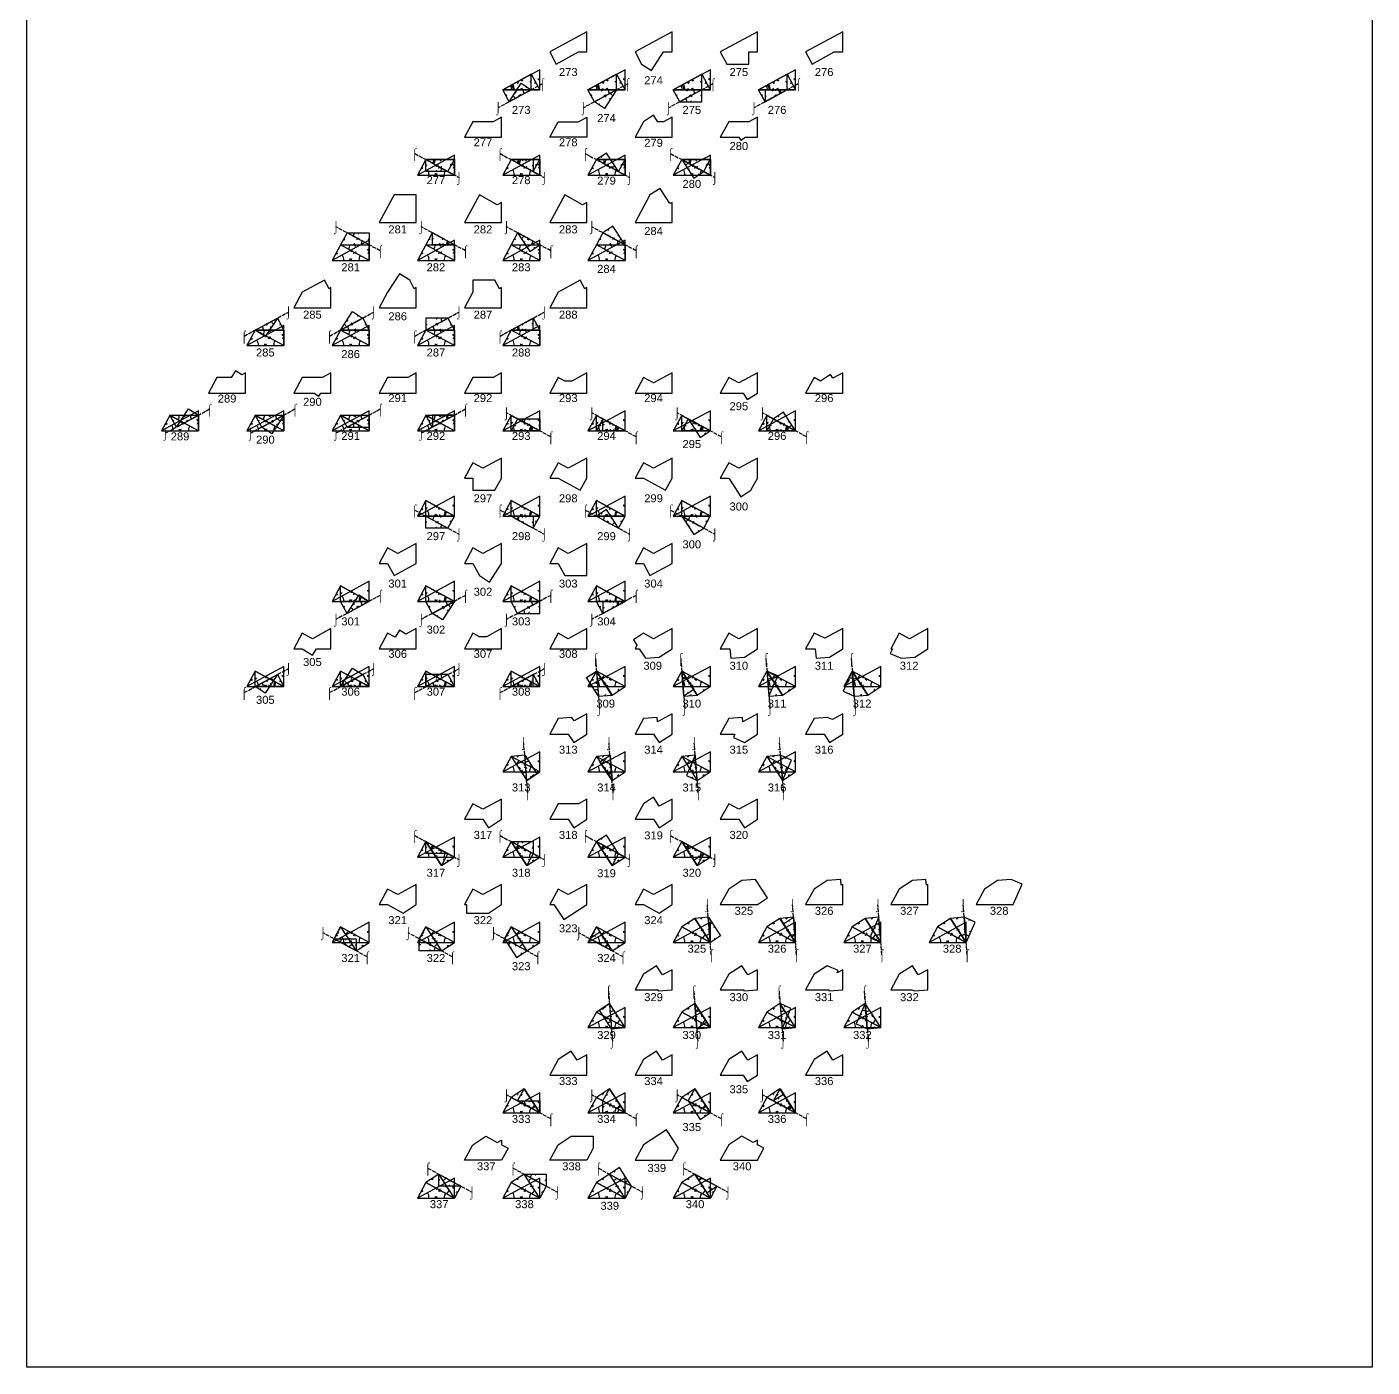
# Model space of a CAD drawing. Header units: millimetres. Extents: x 122552 to 2943733, y -2581954 to 22549.
# Drawn here: x 2523429 to 2943733, y -2581954 to -2163032 of the extents above; entities that cross this region are included whole.
import ezdxf
from ezdxf.enums import TextEntityAlignment as Align

# ---------------------------------------------------------------- set-up
doc = ezdxf.new("R2010")
doc.units = ezdxf.units.MM
doc.linetypes.add('ACAD_ISO02W100', pattern=[15, 12, -3])
for name, color, linetype in [('BASE', 170, 'Continuous'), ('HYPOTENUSE', 10, 'Continuous'), ('PERPENDICULAR', 90, 'Continuous'), ('Standard', 7, 'Continuous')]:
    doc.layers.add(name, color=color, linetype=linetype)
doc.styles.add('Arial', font='arial_0.ttf')

# ---------------------------------------------------------------- blocks, each defined once
blk = doc.blocks.new('fundamental_block_GT')
at = {"color": 175, "true_color": 0x4554a5}
for p, q in [((439, -4), (439, 26)), ((439, 26), (469, 26)), ((469, 26), (460, 29)), ((469, 26), (460, 23))]:
    blk.add_line(p, q, dxfattribs=at)
at = {"color": 242, "true_color": 0xcd2027}
for p, q in [((441, 235), (456, 208)), ((456, 208), (482, 222)), ((482, 222), (472, 221)), ((482, 222), (475, 215))]:
    blk.add_line(p, q, dxfattribs=at)
at = {"color": 114, "true_color": 0x139b48}
for p, q in [((851, 261), (848, 251)), ((851, 231), (851, 261)), ((851, 261), (854, 251)), ((881, 231), (851, 231))]:
    blk.add_line(p, q, dxfattribs=at)
at = {"color": 4}
blk.add_arc((0, -2), 277, 359.9799, 28.4254, dxfattribs=at)
at = {"layer": 'BASE'}
blk.add_line((0, 0), (879, -7), dxfattribs=at)
at = {"layer": 'HYPOTENUSE'}
blk.add_line((883, 469), (0, 0), dxfattribs=at)
at = {"layer": 'PERPENDICULAR'}
blk.add_line((879, -7), (883, 469), dxfattribs=at)
blk = doc.blocks.new('complete_blocks')
at = {"linetype": 'ACAD_ISO02W100', "ltscale": 100}
for p, q in [((3439, -242806), (-10391, -250311)), ((30087, -242806), (16258, -250311)), ((56736, -242806), (42907, -250311)), ((83385, -242806), (69556, -250311)), ((-36439, -264597), (-22610, -272102)), ((-9791, -264597), (4039, -272102)), ((16858, -264597), (30687, -272102)), ((43507, -264597), (57336, -272102)), ((-47222, -294998), (-61052, -287493)), ((-20574, -294998), (-34403, -287493)), ((6075, -294998), (-7754, -287493)), ((32724, -294998), (18894, -287493)), ((-89737, -321647), (-75907, -314141)), ((-63088, -321647), (-49259, -314141)), ((-36439, -321647), (-22610, -314141)), ((-9791, -321647), (4039, -314141)), ((-100520, -344543), (-114349, -352048)), ((-73871, -344543), (-87700, -352048)), ((-47222, -344543), (-61052, -352048)), ((-20574, -344543), (-34403, -352048)), ((6075, -353153), (-7754, -345648)), ((32724, -353153), (18894, -345648)), ((59372, -353153), (45543, -345648)), ((86021, -353153), (72192, -345648)), ((-36439, -376049), (-22610, -383554)), ((-9791, -376049), (4039, -383554)), ((16858, -376049), (30687, -383554)), ((43507, -376049), (57336, -383554)), ((-47222, -402698), (-61052, -410203)), ((-20574, -402698), (-34403, -410203)), ((6075, -402698), (-7754, -410203)), ((32724, -402698), (18894, -410203)), ((20004, -422444), (21248, -438129)), ((46653, -422444), (47897, -438129)), ((73302, -422444), (74546, -438129)), ((99950, -422444), (101194, -438129)), ((-89737, -433099), (-75907, -425594)), ((-63088, -433099), (-49259, -425594)), ((-36439, -433099), (-22610, -425594)), ((-9791, -433099), (4039, -425594)), ((-1144, -464440), (-2388, -448755)), ((25504, -464440), (24260, -448755)), ((52153, -464440), (50909, -448755)), ((78802, -464440), (77558, -448755)), ((-36439, -477786), (-22610, -485291)), ((-9791, -477786), (4039, -485291)), ((16858, -477786), (30687, -485291)), ((43507, -477786), (57336, -485291)), ((56226, -515090), (54982, -499405)), ((82875, -515090), (81631, -499405)), ((109523, -515090), (108279, -499405)), ((136172, -515090), (134928, -499405)), ((-51295, -515692), (-65125, -508187)), ((-24647, -515692), (-38476, -508187)), ((2002, -515692), (-11827, -508187)), ((28651, -515692), (14821, -508187)), ((24077, -526391), (25321, -542076)), ((50726, -526391), (51970, -542076)), ((77375, -526391), (78619, -542076)), ((104023, -526391), (105267, -542076)), ((6075, -566342), (-7754, -558837)), ((32724, -566342), (18894, -558837)), ((59372, -566342), (45543, -558837)), ((86021, -566342), (72192, -558837)), ((-32366, -581733), (-18537, -589238)), ((-5718, -581733), (8112, -589238)), ((20931, -581733), (34760, -589238)), ((47580, -581733), (61409, -589238))]:
    blk.add_line(p, q, dxfattribs=at)
for p, xscale, yscale, zscale, rotation in [((-8970, -244682), -11.58735412275403, 11.58735412275403, 11.58735412275403, 207.9999999999996), ((-8970, -244682), 10.18429076373601, 10.18429076373601, 10.18429076373601, 0.4883327617926961), ((-19, -244682), -8.95111837107369, 8.95111837107369, 8.95111837107369, 27.99999999999966), ((-6933, -248435), -7.867265571232985, 7.867265571232984, 7.867265571232985, 236.4883327617975), ((17679, -244682), -11.58735412275403, 11.58735412275403, 11.58735412275403, 207.9999999999996), ((17679, -244682), 10.18429076373601, 10.18429076373601, 10.18429076373601, 0.4883327617926961), ((26630, -244682), -8.95111837107369, 8.95111837107369, 8.95111837107369, 27.99999999999966), ((26630, -244682), -7.867265571232985, 7.867265571232984, 7.867265571232985, 56.48833276179752), ((44328, -244682), -11.58735412275403, 11.58735412275403, 11.58735412275403, 207.9999999999996), ((44328, -244682), 10.18429076373601, 10.18429076373601, 10.18429076373601, 0.4883327617926961), ((53279, -244682), -8.95111837107369, 8.95111837107369, 8.95111837107369, 27.99999999999966), ((70976, -244682), -11.58735412275403, 11.58735412275403, 11.58735412275403, 207.9999999999996), ((70976, -244682), 10.18429076373601, 10.18429076373601, 10.18429076373601, 0.4883327617926961), ((79927, -244682), -8.95111837107369, 8.95111837107369, 8.95111837107369, 27.99999999999966), ((46364, -248435), 7.867265571232985, 7.867265571232985, 7.867265571232985, 0.4883327617852329), ((79927, -244682), 7.867265571232985, 7.867265571232985, 7.867265571232985, 180.4883327617852), ((-32982, -266473), 8.951118371073443, 8.951118371073443, 8.951118371073443, 331.9999999999985), ((-6333, -266473), 8.951118371073443, 8.951118371073443, 8.951118371073443, 331.9999999999985), ((20315, -266473), 8.951118371073443, 8.951118371073443, 8.951118371073443, 331.9999999999985), ((27230, -270225), 7.86726557123278, 7.86726557123278, 7.86726557123278, 123.5116672382007), ((46964, -266473), 7.86726557123278, 7.86726557123278, 7.86726557123278, 303.5116672382008), ((46964, -266473), 8.951118371073443, 8.951118371073443, 8.951118371073443, 331.9999999999985), ((-24031, -271331), 11.58735412275403, 11.58735412275403, 11.58735412275403, 152.0000000000003), ((-32982, -266473), -10.18429076373601, 10.18429076373601, 10.18429076373601, 179.5116672382084), ((-26067, -270225), -7.867265571232776, 7.867265571232778, 7.86726557123278, 359.511667238215), ((2618, -271331), 11.58735412275403, 11.58735412275403, 11.58735412275403, 152.0000000000003), ((-6333, -266473), -10.18429076373601, 10.18429076373601, 10.18429076373601, 179.5116672382084), ((-6333, -266473), -7.867265571232777, 7.867265571232778, 7.86726557123278, 179.5116672382149), ((29266, -271331), 11.58735412275403, 11.58735412275403, 11.58735412275403, 152.0000000000003), ((20315, -266473), -10.18429076373601, 10.18429076373601, 10.18429076373601, 179.5116672382084), ((55915, -271331), 11.58735412275403, 11.58735412275403, 11.58735412275403, 152.0000000000003), ((46964, -266473), -10.18429076373601, 10.18429076373601, 10.18429076373601, 179.5116672382084), ((-50680, -293122), 8.951118371073443, 8.951118371073443, 8.951118371073443, 151.9999999999985), ((-57594, -289369), -7.867265571232777, 7.867265571232778, 7.86726557123278, 179.5116672382149), ((-24031, -293122), 8.951118371073443, 8.951118371073443, 8.951118371073443, 151.9999999999985), ((-24031, -293122), -7.867265571232776, 7.867265571232778, 7.86726557123278, 359.511667238215), ((2618, -293122), 8.951118371073443, 8.951118371073443, 8.951118371073443, 151.9999999999985), ((-4297, -289369), 7.86726557123278, 7.86726557123278, 7.86726557123278, 303.5116672382008), ((29266, -293122), 8.951118371073443, 8.951118371073443, 8.951118371073443, 151.9999999999985), ((29266, -293122), 7.86726557123278, 7.86726557123278, 7.86726557123278, 123.5116672382007), ((-50680, -297979), 11.58735412275403, 11.58735412275403, 11.58735412275403, 152.0000000000003), ((-59631, -293122), -10.18429076373601, 10.18429076373601, 10.18429076373601, 179.5116672382084), ((-24031, -297979), 11.58735412275403, 11.58735412275403, 11.58735412275403, 152.0000000000003), ((-32982, -293122), -10.18429076373601, 10.18429076373601, 10.18429076373601, 179.5116672382084), ((2618, -297979), 11.58735412275403, 11.58735412275403, 11.58735412275403, 152.0000000000003), ((-6333, -293122), -10.18429076373601, 10.18429076373601, 10.18429076373601, 179.5116672382084), ((29266, -297979), 11.58735412275403, 11.58735412275403, 11.58735412275403, 152.0000000000003), ((20315, -293122), -10.18429076373601, 10.18429076373601, 10.18429076373601, 179.5116672382084), ((-79365, -316018), -7.867265571232779, 7.867265571232778, 7.86726557123278, 56.48833276179911), ((-59631, -319770), -7.867265571232776, 7.867265571232778, 7.867265571232779, 236.4883327617992), ((-86279, -319770), -8.951118371073445, 8.951118371073443, 8.951118371073443, 208.0000000000008), ((-59631, -319770), -8.951118371073445, 8.951118371073443, 8.951118371073443, 208.0000000000008), ((-26067, -316018), 7.867265571232779, 7.867265571232779, 7.867265571232779, 180.4883327617852), ((-32982, -319770), -8.951118371073445, 8.951118371073443, 8.951118371073443, 208.0000000000008), ((-6333, -319770), -8.951118371073445, 8.951118371073443, 8.951118371073443, 208.0000000000008), ((-6333, -319770), 7.867265571232777, 7.867265571232777, 7.867265571232777, 0.488332761785233), ((-77328, -324628), 11.58735412275403, 11.58735412275403, 11.58735412275403, 152.0000000000003), ((-86279, -319770), -10.18429076373601, 10.18429076373601, 10.18429076373601, 179.5116672382084), ((-50680, -324628), 11.58735412275403, 11.58735412275403, 11.58735412275403, 152.0000000000003), ((-59631, -319770), -10.18429076373601, 10.18429076373601, 10.18429076373601, 179.5116672382084), ((-24031, -324628), 11.58735412275403, 11.58735412275403, 11.58735412275403, 152.0000000000003), ((-32982, -319770), -10.18429076373601, 10.18429076373601, 10.18429076373601, 179.5116672382084), ((2618, -324628), 11.58735412275403, 11.58735412275403, 11.58735412275403, 152.0000000000003), ((-6333, -319770), -10.18429076373601, 10.18429076373601, 10.18429076373601, 179.5116672382084), ((-103977, -346419), -8.951118371073443, 8.951118371073443, 8.951118371073443, 28.00000000000078), ((-110892, -350171), -7.867265571232776, 7.867265571232778, 7.867265571232779, 236.4883327617992), ((-77328, -346419), -8.951118371073443, 8.951118371073443, 8.951118371073443, 28.00000000000078), ((-77328, -346419), -7.867265571232779, 7.867265571232778, 7.86726557123278, 56.48833276179911), ((-50680, -346419), -8.951118371073443, 8.951118371073443, 8.951118371073443, 28.00000000000078), ((-24031, -346419), -8.951118371073443, 8.951118371073443, 8.951118371073443, 28.00000000000078), ((-103977, -351277), 11.58735412275403, 11.58735412275403, 11.58735412275403, 152.0000000000003), ((-112928, -346419), -10.18429076373601, 10.18429076373601, 10.18429076373601, 179.5116672382084), ((-77328, -351277), 11.58735412275403, 11.58735412275403, 11.58735412275403, 152.0000000000003), ((-86279, -346419), -10.18429076373601, 10.18429076373601, 10.18429076373601, 179.5116672382084), ((-50680, -351277), 11.58735412275403, 11.58735412275403, 11.58735412275403, 152.0000000000003), ((-59631, -346419), -10.18429076373601, 10.18429076373601, 10.18429076373601, 179.5116672382084), ((-57594, -350171), 7.867265571232777, 7.867265571232777, 7.867265571232777, 0.488332761785233), ((-24031, -351277), 11.58735412275403, 11.58735412275403, 11.58735412275403, 152.0000000000003), ((-32982, -346419), -10.18429076373601, 10.18429076373601, 10.18429076373601, 179.5116672382084), ((-24031, -346419), 7.867265571232779, 7.867265571232779, 7.867265571232779, 180.4883327617852), ((2618, -351277), 11.58735412275403, 11.58735412275403, 11.58735412275403, 152.0000000000003), ((2618, -351277), -10.18429076373601, 10.18429076373601, 10.18429076373601, 359.5116672382085), ((2618, -351277), 8.951118371073443, 8.951118371073443, 8.951118371073443, 151.9999999999988), ((-4297, -347524), -7.867265571232777, 7.867265571232778, 7.86726557123278, 179.5116672382149), ((29266, -351277), 11.58735412275403, 11.58735412275403, 11.58735412275403, 152.0000000000003), ((29266, -351277), -10.18429076373601, 10.18429076373601, 10.18429076373601, 359.5116672382085), ((29266, -351277), 8.951118371073443, 8.951118371073443, 8.951118371073443, 151.9999999999988), ((29266, -351277), -7.867265571232776, 7.867265571232778, 7.86726557123278, 359.511667238215), ((55915, -351277), 11.58735412275403, 11.58735412275403, 11.58735412275403, 152.0000000000003), ((55915, -351277), -10.18429076373601, 10.18429076373601, 10.18429076373601, 359.5116672382085), ((55915, -351277), 8.951118371073443, 8.951118371073443, 8.951118371073443, 151.9999999999988), ((49000, -347524), 7.86726557123278, 7.86726557123278, 7.86726557123278, 303.5116672382008), ((82564, -351277), 11.58735412275403, 11.58735412275403, 11.58735412275403, 152.0000000000003), ((82564, -351277), -10.18429076373601, 10.18429076373601, 10.18429076373601, 359.5116672382085), ((82564, -351277), 8.951118371073443, 8.951118371073443, 8.951118371073443, 151.9999999999988), ((82564, -351277), 7.86726557123278, 7.86726557123278, 7.86726557123278, 123.5116672382007), ((-24031, -377925), 11.58735412275403, 11.58735412275403, 11.58735412275403, 152.0000000000003), ((-24031, -377925), -10.18429076373601, 10.18429076373601, 10.18429076373601, 359.5116672382085), ((2618, -377925), 11.58735412275403, 11.58735412275403, 11.58735412275403, 152.0000000000003), ((2618, -377925), -10.18429076373601, 10.18429076373601, 10.18429076373601, 359.5116672382085), ((29266, -377925), 11.58735412275403, 11.58735412275403, 11.58735412275403, 152.0000000000003), ((29266, -377925), -10.18429076373601, 10.18429076373601, 10.18429076373601, 359.5116672382085), ((55915, -377925), 11.58735412275403, 11.58735412275403, 11.58735412275403, 152.0000000000003), ((55915, -377925), -10.18429076373601, 10.18429076373601, 10.18429076373601, 359.5116672382085), ((-32982, -377925), 8.951118371073443, 8.951118371073443, 8.951118371073443, 331.9999999999989), ((-26067, -381678), -7.867265571232776, 7.867265571232778, 7.86726557123278, 359.511667238215), ((-6333, -377925), 8.951118371073443, 8.951118371073443, 8.951118371073443, 331.9999999999989), ((-6333, -377925), -7.867265571232777, 7.867265571232778, 7.86726557123278, 179.5116672382149), ((20315, -377925), 8.951118371073443, 8.951118371073443, 8.951118371073443, 331.9999999999989), ((27230, -381678), 7.86726557123278, 7.86726557123278, 7.86726557123278, 123.5116672382007), ((46964, -377925), 7.86726557123278, 7.86726557123278, 7.86726557123278, 303.5116672382008), ((46964, -377925), 8.951118371073443, 8.951118371073443, 8.951118371073443, 331.9999999999989), ((-50680, -404574), 11.58735412275403, 11.58735412275403, 11.58735412275403, 152.0000000000003), ((-50680, -404574), -10.18429076373601, 10.18429076373601, 10.18429076373601, 359.5116672382085), ((-50680, -404574), -8.951118371073443, 8.951118371073443, 8.951118371073443, 28.0000000000011), ((-57594, -408327), -7.867265571232776, 7.867265571232778, 7.867265571232779, 236.4883327617992), ((-24031, -404574), 11.58735412275403, 11.58735412275403, 11.58735412275403, 152.0000000000003), ((-24031, -404574), -10.18429076373601, 10.18429076373601, 10.18429076373601, 359.5116672382085), ((-24031, -404574), -8.951118371073443, 8.951118371073443, 8.951118371073443, 28.0000000000011), ((-24031, -404574), -7.867265571232779, 7.867265571232778, 7.86726557123278, 56.48833276179911), ((2618, -404574), 11.58735412275403, 11.58735412275403, 11.58735412275403, 152.0000000000003), ((2618, -404574), -10.18429076373601, 10.18429076373601, 10.18429076373601, 359.5116672382085), ((2618, -404574), -8.951118371073443, 8.951118371073443, 8.951118371073443, 28.0000000000011), ((29266, -404574), 11.58735412275403, 11.58735412275403, 11.58735412275403, 152.0000000000003), ((29266, -404574), -10.18429076373601, 10.18429076373601, 10.18429076373601, 359.5116672382085), ((29266, -404574), -8.951118371073443, 8.951118371073443, 8.951118371073443, 28.0000000000011), ((-4297, -408327), 7.867265571232777, 7.867265571232777, 7.867265571232777, 0.488332761785233), ((29266, -404574), 7.867265571232779, 7.867265571232779, 7.867265571232779, 180.4883327617852), ((20315, -426365), 10.18429076373601, 10.18429076373601, 10.18429076373601, 303.5116672382092), ((46964, -426365), 10.18429076373601, 10.18429076373601, 10.18429076373601, 303.5116672382092), ((73613, -426365), 10.18429076373601, 10.18429076373601, 10.18429076373601, 303.5116672382092), ((100261, -426365), 10.18429076373601, 10.18429076373601, 10.18429076373601, 303.5116672382092), ((-77328, -431223), 11.58735412275403, 11.58735412275403, 11.58735412275403, 152.0000000000003), ((-77328, -431223), -10.18429076373601, 10.18429076373601, 10.18429076373601, 359.5116672382085), ((-86279, -431223), -8.951118371073443, 8.951118371073443, 8.951118371073443, 208.0000000000011), ((-79365, -427470), -7.867265571232779, 7.867265571232778, 7.86726557123278, 56.48833276179911), ((-50680, -431223), 11.58735412275403, 11.58735412275403, 11.58735412275403, 152.0000000000003), ((-59631, -431223), -7.867265571232776, 7.867265571232778, 7.867265571232779, 236.4883327617992), ((-50680, -431223), -10.18429076373601, 10.18429076373601, 10.18429076373601, 359.5116672382085), ((-59631, -431223), -8.951118371073443, 8.951118371073443, 8.951118371073443, 208.0000000000011), ((-24031, -431223), 11.58735412275403, 11.58735412275403, 11.58735412275403, 152.0000000000003), ((-24031, -431223), -10.18429076373601, 10.18429076373601, 10.18429076373601, 359.5116672382085), ((-26067, -427470), 7.867265571232779, 7.867265571232779, 7.867265571232779, 180.4883327617852), ((-32982, -431223), -8.951118371073443, 8.951118371073443, 8.951118371073443, 208.0000000000011), ((2618, -431223), 11.58735412275403, 11.58735412275403, 11.58735412275403, 152.0000000000003), ((2618, -431223), -10.18429076373601, 10.18429076373601, 10.18429076373601, 359.5116672382085), ((-6333, -431223), -8.951118371073443, 8.951118371073443, 8.951118371073443, 208.0000000000011), ((-6333, -431223), 7.867265571232777, 7.867265571232777, 7.867265571232777, 0.488332761785233), ((20937, -434208), -7.867265571232677, 7.867265571232677, 7.867265571232678, 302.535001714633), ((29266, -431223), 11.58735412275403, 11.58735412275403, 11.58735412275403, 152.0000000000003), ((20315, -426365), 8.951118371073514, 8.951118371073514, 8.951118371073514, 275.0233344764167), ((46964, -426365), -7.867265571232675, 7.867265571232676, 7.867265571232677, 122.5350017146329), ((55915, -431223), 11.58735412275403, 11.58735412275403, 11.58735412275403, 152.0000000000003), ((46964, -426365), 8.951118371073514, 8.951118371073514, 8.951118371073514, 275.0233344764167), ((74235, -434208), 7.867265571232678, 7.867265571232678, 7.867265571232678, 66.53500171461897), ((82564, -431223), 11.58735412275403, 11.58735412275403, 11.58735412275403, 152.0000000000003), ((73613, -426365), 8.951118371073514, 8.951118371073514, 8.951118371073514, 275.0233344764167), ((100261, -426365), 7.867265571232676, 7.867265571232676, 7.867265571232676, 246.535001714619), ((109212, -431223), 11.58735412275403, 11.58735412275403, 11.58735412275403, 152.0000000000003), ((100261, -426365), 8.951118371073514, 8.951118371073514, 8.951118371073514, 275.0233344764167), ((2618, -457871), 11.58735412275403, 11.58735412275403, 11.58735412275403, 152.0000000000003), ((-6333, -453014), 10.18429076373601, 10.18429076373601, 10.18429076373601, 303.5116672382092), ((-1455, -460519), 8.951118371073518, 8.951118371073518, 8.951118371073518, 95.02333447641668), ((-2077, -452676), -7.867265571232668, 7.867265571232668, 7.867265571232668, 122.5350017146322), ((29266, -457871), 11.58735412275403, 11.58735412275403, 11.58735412275403, 152.0000000000003), ((20315, -453014), 10.18429076373601, 10.18429076373601, 10.18429076373601, 303.5116672382092), ((25193, -460519), 8.951118371073518, 8.951118371073518, 8.951118371073518, 95.02333447641668), ((25193, -460519), -7.867265571232677, 7.867265571232677, 7.867265571232678, 302.535001714633), ((55915, -457871), 11.58735412275403, 11.58735412275403, 11.58735412275403, 152.0000000000003), ((46964, -453014), 10.18429076373601, 10.18429076373601, 10.18429076373601, 303.5116672382092), ((51842, -460519), 8.951118371073518, 8.951118371073518, 8.951118371073518, 95.02333447641668), ((51220, -452676), 7.867265571232676, 7.867265571232676, 7.867265571232676, 246.535001714619), ((82564, -457871), 11.58735412275403, 11.58735412275403, 11.58735412275403, 152.0000000000003), ((73613, -453014), 10.18429076373601, 10.18429076373601, 10.18429076373601, 303.5116672382092), ((78491, -460519), 8.951118371073518, 8.951118371073518, 8.951118371073518, 95.02333447641668), ((78491, -460519), 7.867265571232678, 7.867265571232678, 7.867265571232678, 66.53500171461897), ((-32982, -479662), 10.18429076373601, 10.18429076373601, 10.18429076373601, 303.5116672382092), ((-6333, -479662), 10.18429076373601, 10.18429076373601, 10.18429076373601, 303.5116672382092), ((20315, -479662), 10.18429076373601, 10.18429076373601, 10.18429076373601, 303.5116672382092), ((27230, -483415), 7.867265571232761, 7.867265571232761, 7.867265571232761, 123.5116672382045), ((46964, -479662), 10.18429076373601, 10.18429076373601, 10.18429076373601, 303.5116672382092), ((46964, -479662), 7.867265571232762, 7.867265571232762, 7.867265571232762, 303.5116672382046), ((-24031, -484520), 11.58735412275403, 11.58735412275403, 11.58735412275403, 152.0000000000003), ((-32982, -479662), -8.951118371073514, 8.951118371073514, 8.951118371073516, 151.023334476419), ((-26067, -483415), -7.867265571232759, 7.867265571232761, 7.867265571232761, 359.5116672382187), ((2618, -484520), 11.58735412275403, 11.58735412275403, 11.58735412275403, 152.0000000000003), ((-6333, -479662), -8.951118371073514, 8.951118371073514, 8.951118371073516, 151.023334476419), ((-6333, -479662), -7.86726557123276, 7.867265571232761, 7.867265571232762, 179.5116672382187), ((29266, -484520), 11.58735412275403, 11.58735412275403, 11.58735412275403, 152.0000000000003), ((20315, -479662), -8.951118371073514, 8.951118371073514, 8.951118371073516, 151.023334476419), ((55915, -484520), 11.58735412275403, 11.58735412275403, 11.58735412275403, 152.0000000000003), ((46964, -479662), -8.951118371073514, 8.951118371073514, 8.951118371073516, 151.023334476419), ((-59631, -506311), 10.18429076373601, 10.18429076373601, 10.18429076373601, 303.5116672382092), ((-32982, -506311), 10.18429076373601, 10.18429076373601, 10.18429076373601, 303.5116672382092), ((-6333, -506311), 10.18429076373601, 10.18429076373601, 10.18429076373601, 303.5116672382092), ((20315, -506311), 10.18429076373601, 10.18429076373601, 10.18429076373601, 303.5116672382092), ((55915, -511169), 10.18429076373601, 10.18429076373601, 10.18429076373601, 123.5116672382091), ((55915, -511169), 8.951118371073738, 8.951118371073738, 8.951118371073738, 95.02333447641972), ((55293, -503326), -7.867265571233179, 7.867265571233178, 7.867265571233178, 122.5350017146361), ((82564, -511169), 10.18429076373601, 10.18429076373601, 10.18429076373601, 123.5116672382091), ((82564, -511169), 8.951118371073738, 8.951118371073738, 8.951118371073738, 95.02333447641972), ((82564, -511169), -7.867265571233179, 7.867265571233178, 7.867265571233178, 302.5350017146361), ((109212, -511169), 10.18429076373601, 10.18429076373601, 10.18429076373601, 123.5116672382091), ((109212, -511169), 8.951118371073738, 8.951118371073738, 8.951118371073738, 95.02333447641972), ((108590, -503326), 7.86726557123318, 7.86726557123318, 7.86726557123318, 246.5350017146221), ((135861, -511169), 10.18429076373601, 10.18429076373601, 10.18429076373601, 123.5116672382091), ((135861, -511169), 8.951118371073738, 8.951118371073738, 8.951118371073738, 95.02333447641972), ((135861, -511169), 7.86726557123318, 7.86726557123318, 7.86726557123318, 66.53500171462207), ((-50680, -511169), 11.58735412275403, 11.58735412275403, 11.58735412275403, 152.0000000000003), ((-54753, -513816), -8.951118371073514, 8.951118371073516, 8.951118371073518, 331.023334476419), ((-24031, -511169), 11.58735412275403, 11.58735412275403, 11.58735412275403, 152.0000000000003), ((-28104, -513816), -8.951118371073514, 8.951118371073516, 8.951118371073518, 331.023334476419), ((2618, -511169), 11.58735412275403, 11.58735412275403, 11.58735412275403, 152.0000000000003), ((-8370, -510063), 7.867265571232762, 7.867265571232762, 7.867265571232762, 303.5116672382046), ((-1455, -513816), -8.951118371073514, 8.951118371073516, 8.951118371073518, 331.023334476419), ((29266, -511169), 11.58735412275403, 11.58735412275403, 11.58735412275403, 152.0000000000003), ((25193, -513816), -8.951118371073514, 8.951118371073516, 8.951118371073518, 331.023334476419), ((25193, -513816), 7.867265571232761, 7.867265571232761, 7.867265571232761, 123.5116672382045), ((55915, -511169), 11.58735412275403, 11.58735412275403, 11.58735412275403, 152.0000000000003), ((82564, -511169), 11.58735412275403, 11.58735412275403, 11.58735412275403, 152.0000000000003), ((109212, -511169), 11.58735412275403, 11.58735412275403, 11.58735412275403, 152.0000000000003), ((135861, -511169), 11.58735412275403, 11.58735412275403, 11.58735412275403, 152.0000000000003), ((-61667, -510063), -7.86726557123276, 7.867265571232761, 7.867265571232762, 179.5116672382187), ((-28104, -513816), -7.867265571232759, 7.867265571232761, 7.867265571232761, 359.5116672382187), ((29266, -537817), 11.58735412275403, 11.58735412275403, 11.58735412275403, 152.0000000000003), ((29266, -537817), 10.18429076373601, 10.18429076373601, 10.18429076373601, 123.5116672382091), ((25010, -538155), -7.867265571233179, 7.867265571233178, 7.867265571233178, 302.5350017146361), ((24388, -530312), 8.951118371073738, 8.951118371073738, 8.951118371073738, 275.0233344764197), ((55915, -537817), 11.58735412275403, 11.58735412275403, 11.58735412275403, 152.0000000000003), ((55915, -537817), 10.18429076373601, 10.18429076373601, 10.18429076373601, 123.5116672382091), ((51037, -530312), -7.867265571233179, 7.867265571233178, 7.867265571233178, 122.5350017146361), ((51037, -530312), 8.951118371073738, 8.951118371073738, 8.951118371073738, 275.0233344764197), ((82564, -537817), 11.58735412275403, 11.58735412275403, 11.58735412275403, 152.0000000000003), ((82564, -537817), 10.18429076373601, 10.18429076373601, 10.18429076373601, 123.5116672382091), ((78308, -538155), 7.86726557123318, 7.86726557123318, 7.86726557123318, 66.53500171462207), ((77686, -530312), 8.951118371073738, 8.951118371073738, 8.951118371073738, 275.0233344764197), ((109212, -537817), 11.58735412275403, 11.58735412275403, 11.58735412275403, 152.0000000000003), ((109212, -537817), 10.18429076373601, 10.18429076373601, 10.18429076373601, 123.5116672382091), ((104334, -530312), 7.86726557123318, 7.86726557123318, 7.86726557123318, 246.5350017146221), ((104334, -530312), 8.951118371073738, 8.951118371073738, 8.951118371073738, 275.0233344764197), ((2618, -564466), 10.18429076373601, 10.18429076373601, 10.18429076373601, 123.5116672382091), ((2618, -564466), -8.951118371073738, 8.951118371073738, 8.951118371073738, 331.0233344764161), ((29266, -564466), 10.18429076373601, 10.18429076373601, 10.18429076373601, 123.5116672382091), ((29266, -564466), -8.951118371073738, 8.951118371073738, 8.951118371073738, 331.0233344764161), ((55915, -564466), 10.18429076373601, 10.18429076373601, 10.18429076373601, 123.5116672382091), ((49000, -560713), 7.867265571232985, 7.867265571232985, 7.867265571232985, 303.5116672382016), ((55915, -564466), -8.951118371073738, 8.951118371073738, 8.951118371073738, 331.0233344764161), ((82564, -564466), 10.18429076373601, 10.18429076373601, 10.18429076373601, 123.5116672382091), ((82564, -564466), -8.951118371073738, 8.951118371073738, 8.951118371073738, 331.0233344764161), ((82564, -564466), 7.867265571232986, 7.867265571232986, 7.867265571232986, 123.5116672382016), ((2618, -564466), 11.58735412275403, 11.58735412275403, 11.58735412275403, 152.0000000000003), ((-4297, -560713), -7.867265571232984, 7.867265571232984, 7.867265571232985, 179.5116672382157), ((29266, -564466), 11.58735412275403, 11.58735412275403, 11.58735412275403, 152.0000000000003), ((29266, -564466), -7.867265571232984, 7.867265571232985, 7.867265571232986, 359.5116672382156), ((55915, -564466), 11.58735412275403, 11.58735412275403, 11.58735412275403, 152.0000000000003), ((82564, -564466), 11.58735412275403, 11.58735412275403, 11.58735412275403, 152.0000000000003), ((-24031, -591115), 10.18429076373601, 10.18429076373601, 10.18429076373601, 123.5116672382091), ((-28909, -583610), -8.95111837107374, 8.951118371073738, 8.951118371073738, 151.023334476416), ((-21994, -587362), -7.867265571232984, 7.867265571232985, 7.867265571232986, 359.5116672382156), ((2618, -591115), 10.18429076373601, 10.18429076373601, 10.18429076373601, 123.5116672382091), ((-2260, -583610), -8.95111837107374, 8.951118371073738, 8.951118371073738, 151.023334476416), ((-2260, -583610), -7.867265571232984, 7.867265571232984, 7.867265571232985, 179.5116672382157), ((29266, -591115), 10.18429076373601, 10.18429076373601, 10.18429076373601, 123.5116672382091), ((24388, -583610), -8.95111837107374, 8.951118371073738, 8.951118371073738, 151.023334476416), ((31303, -587362), 7.867265571232986, 7.867265571232986, 7.867265571232986, 123.5116672382016), ((55915, -591115), 10.18429076373601, 10.18429076373601, 10.18429076373601, 123.5116672382091), ((51037, -583610), -8.95111837107374, 8.951118371073738, 8.951118371073738, 151.023334476416), ((51037, -583610), 7.867265571232985, 7.867265571232985, 7.867265571232985, 303.5116672382016), ((-24031, -591115), 11.58735412275403, 11.58735412275403, 11.58735412275403, 152.0000000000003), ((2618, -591115), 11.58735412275403, 11.58735412275403, 11.58735412275403, 152.0000000000003), ((29266, -591115), 11.58735412275403, 11.58735412275403, 11.58735412275403, 152.0000000000003), ((55915, -591115), 11.58735412275403, 11.58735412275403, 11.58735412275403, 152.0000000000003)]:
    blk.add_blockref('fundamental_block_GT', p, dxfattribs=dict(xscale=xscale, yscale=yscale, zscale=zscale, rotation=rotation))
at = {"layer": 'Standard', "xscale": 13.18371388650824, "yscale": 13.18371388650824, "zscale": 13.18371388650824, "rotation": 0.4883327617913192}
for p in [(-8970, -244682), (17679, -244682), (44328, -244682), (70976, -244682), (-35618, -271331), (-8970, -271331), (17679, -271331), (44328, -271331), (-62267, -297979), (-35618, -297979), (-8970, -297979), (17679, -297979), (-88916, -324628), (-62267, -324628), (-35618, -324628), (-8970, -324628), (-115564, -351277), (-88916, -351277), (-62267, -351277), (-35618, -351277), (-8970, -351277), (17679, -351277), (44328, -351277), (70976, -351277), (-35618, -377925), (-8970, -377925), (17679, -377925), (44328, -377925), (-62267, -404574), (-35618, -404574), (-8970, -404574), (17679, -404574), (-88916, -431223), (-62267, -431223), (-35618, -431223), (-8970, -431223), (17679, -431223), (44328, -431223), (70976, -431223), (97625, -431223), (-8970, -457871), (17679, -457871), (44328, -457871), (70976, -457871), (-35618, -484520), (-8970, -484520), (17679, -484520), (44328, -484520), (-62267, -511169), (-35618, -511169), (-8970, -511169), (17679, -511169), (44328, -511169), (70976, -511169), (97625, -511169), (124274, -511169), (17679, -537817), (44328, -537817), (70976, -537817), (97625, -537817), (-8970, -564466), (17679, -564466), (44328, -564466), (70976, -564466), (-35618, -591115), (-8970, -591115), (17679, -591115), (44328, -591115)]:
    blk.add_blockref('fundamental_block_GT', p, dxfattribs=at)
at = {"style": 'Arial'}
for s, p in [('⌠', (3439, -242806)), ('⌠', (30087, -242806)), ('⌠', (56736, -242806)), ('⌠', (83385, -242806)), ('⌡', (-10391, -250311)), ('273', (-3176, -250945)), ('⌡', (16258, -250311)), ('⌡', (42907, -250311)), ('275', (50121, -250945)), ('⌡', (69556, -250311)), ('276', (76770, -250945)), ('274', (23473, -253501)), ('⌠', (-36439, -264597)), ('⌠', (-9791, -264597)), ('⌠', (16858, -264597)), ('⌠', (43507, -264597)), ('277', (-29825, -272903)), ('⌡', (-22610, -272102)), ('278', (-3176, -272903)), ('⌡', (4039, -272102)), ('279', (23473, -273056)), ('⌡', (30687, -272102)), ('280', (50121, -274078)), ('⌡', (57336, -272102)), ('⌡', (-61052, -287493)), ('⌡', (-34403, -287493)), ('⌡', (-7754, -287493)), ('⌡', (18894, -287493)), ('⌠', (-47222, -294998)), ('⌠', (-20574, -294998)), ('⌠', (6075, -294998)), ('⌠', (32724, -294998)), ('281', (-56473, -300132)), ('282', (-29825, -300132)), ('283', (-3176, -300132)), ('284', (23473, -300643)), ('⌡', (-75907, -314141)), ('⌡', (-49259, -314141)), ('⌡', (-22610, -314141)), ('⌡', (4039, -314141)), ('⌠', (-89737, -321647)), ('⌠', (-63088, -321647)), ('⌠', (-36439, -321647)), ('⌠', (-9791, -321647)), ('285', (-83122, -326781)), ('286', (-56473, -327292)), ('287', (-29825, -326781)), ('288', (-3176, -326781)), ('⌠', (-100520, -344543)), ('⌠', (-73871, -344543)), ('⌠', (-47222, -344543)), ('⌠', (-20574, -344543)), ('⌡', (-7754, -345648)), ('⌡', (18894, -345648)), ('⌡', (45543, -345648)), ('⌡', (72192, -345648)), ('⌡', (-114349, -352048)), ('289', (-109771, -353002)), ('⌡', (-87700, -352048)), ('290', (-83122, -354024)), ('⌡', (-61052, -352048)), ('291', (-56473, -352849)), ('⌡', (-34403, -352048)), ('292', (-29825, -352849)), ('293', (-3176, -352849)), ('⌠', (6075, -353153)), ('294', (23473, -352849)), ('⌠', (32724, -353153)), ('⌠', (59372, -353153)), ('296', (76770, -352849)), ('⌠', (86021, -353153)), ('295', (50121, -355405)), ('⌠', (-36439, -376049)), ('⌠', (-9791, -376049)), ('⌠', (16858, -376049)), ('⌠', (43507, -376049)), ('⌡', (-22610, -383554)), ('⌡', (4039, -383554)), ('⌡', (30687, -383554)), ('⌡', (57336, -383554)), ('297', (-29825, -384188)), ('298', (-3176, -384188)), ('299', (23473, -384188)), ('300', (50121, -386744)), ('⌠', (-47222, -402698)), ('⌠', (-20574, -402698)), ('⌠', (6075, -402698)), ('⌠', (32724, -402698)), ('⌡', (-61052, -410203)), ('301', (-56473, -410837)), ('⌡', (-34403, -410203)), ('⌡', (-7754, -410203)), ('303', (-3176, -410837)), ('⌡', (18894, -410203)), ('304', (23473, -410837)), ('302', (-29825, -413393)), ('⌡', (-75907, -425594)), ('⌡', (-49259, -425594)), ('⌡', (-22610, -425594)), ('⌡', (4039, -425594)), ('⌠', (20004, -422444)), ('⌠', (46653, -422444)), ('⌠', (73302, -422444)), ('⌠', (99950, -422444)), ('⌠', (-89737, -433099)), ('⌠', (-63088, -433099)), ('306', (-56473, -432795)), ('⌠', (-36439, -433099)), ('307', (-29825, -432795)), ('⌠', (-9791, -433099)), ('308', (-3176, -432795)), ('305', (-83122, -435351)), ('309', (23218, -436526)), ('⌡', (21248, -438129)), ('⌡', (47897, -438129)), ('310', (50121, -436526)), ('⌡', (74546, -438129)), ('311', (76770, -436526)), ('312', (103333, -436526)), ('⌡', (101194, -438129)), ('⌡', (-2388, -448755)), ('⌡', (24260, -448755)), ('⌡', (50909, -448755)), ('⌡', (77558, -448755)), ('313', (-3176, -462753)), ('314', (23473, -462753)), ('315', (50121, -462753)), ('316', (76770, -462753)), ('⌠', (-1144, -464440)), ('⌠', (25504, -464440)), ('⌠', (52153, -464440)), ('⌠', (78802, -464440)), ('⌠', (-36439, -477786)), ('⌠', (-9791, -477786)), ('⌠', (16858, -477786)), ('⌠', (43507, -477786)), ('⌡', (-22610, -485291)), ('⌡', (4039, -485291)), ('⌡', (30687, -485291)), ('⌡', (57336, -485291)), ('317', (-29825, -489401)), ('318', (-3176, -489401)), ('319', (23473, -489555)), ('320', (50121, -489401)), ('⌡', (54982, -499405)), ('⌡', (81631, -499405)), ('⌡', (108279, -499405)), ('⌡', (134928, -499405)), ('⌡', (-65125, -508187)), ('⌡', (-38476, -508187)), ('⌡', (-11827, -508187)), ('⌡', (14821, -508187)), ('325', (51695, -513129)), ('326', (76770, -513129)), ('327', (103419, -513129)), ('328', (131471, -513129)), ('321', (-56473, -516050)), ('⌠', (-51295, -515692)), ('322', (-29825, -516050)), ('⌠', (-24647, -515692)), ('⌠', (2002, -515692)), ('324', (23473, -516050)), ('⌠', (28651, -515692)), ('⌠', (56226, -515090)), ('⌠', (82875, -515090)), ('⌠', (109523, -515090)), ('⌠', (136172, -515090)), ('323', (-3176, -518606)), ('⌠', (24077, -526391)), ('⌠', (50726, -526391)), ('⌠', (77375, -526391)), ('⌠', (104023, -526391)), ('329', (23473, -540116)), ('⌡', (25321, -542076)), ('330', (50121, -540116)), ('⌡', (51970, -542076)), ('331', (76770, -540116)), ('⌡', (78619, -542076)), ('332', (103419, -540116)), ('⌡', (105267, -542076)), ('⌡', (-7754, -558837)), ('⌡', (18894, -558837)), ('⌡', (45543, -558837)), ('⌡', (72192, -558837)), ('333', (-3176, -566342)), ('⌠', (6075, -566342)), ('334', (23473, -566342)), ('⌠', (32724, -566342)), ('⌠', (59372, -566342)), ('336', (76770, -566342)), ('⌠', (86021, -566342)), ('335', (50121, -568899)), ('⌠', (-32366, -581733)), ('⌠', (-5718, -581733)), ('⌠', (20931, -581733)), ('⌠', (47580, -581733)), ('⌡', (-18537, -589238)), ('⌡', (8112, -589238)), ('⌡', (34760, -589238)), ('⌡', (61409, -589238)), ('337', (-28806, -592991)), ('338', (-2158, -592991)), ('339', (24491, -593502)), ('340', (51140, -592991))]:
    blk.add_text(s, height=2500, dxfattribs=at).set_placement(p, align=Align.MIDDLE_CENTER)
blk = doc.blocks.new('outlines_costothepower7')
for points in [[(79346, 97984), (86261, 101737), (88897, 101737), (88897, 108025), (77310, 101737)], [(109141, 95939), (112910, 101737), (115546, 101737), (115546, 108025), (103958, 101737), (105995, 97984)], [(139558, 101737), (142194, 101737), (142194, 108025), (130607, 101737), (132644, 97984), (139558, 97984)], [(159292, 97984), (166207, 101737), (168843, 101737), (168843, 108025), (157256, 101737)], [(59612, 79946), (53297, 79946), (50661, 75088), (62248, 75088), (62248, 81377)], [(86261, 79946), (88897, 81377), (88897, 75088), (77310, 75088), (79946, 79946)], [(106595, 79946), (103958, 75088), (115546, 75088), (115546, 81377), (112910, 79946), (111070, 79946), (109741, 81991)], [(139558, 79946), (133243, 79946), (130607, 75088), (136401, 75088), (137012, 74148), (138458, 75088), (142194, 75088), (142194, 81377)], [(115546, 48440), (115546, 54728), (114858, 54355), (111777, 59095), (108631, 57050), (103958, 48440)], [(35600, 57050), (28685, 57050), (24012, 48440), (35600, 48440)], [(62248, 48440), (62248, 54728), (60930, 54013), (55334, 57050), (50661, 48440)], [(81982, 57050), (77310, 48440), (88897, 48440), (88897, 54728), (87579, 54013)], [(6915, 30401), (0, 26649), (-2636, 21791), (8951, 21791), (8951, 28079), (8351, 27754)], [(35600, 21791), (35600, 28079), (35000, 27754), (33563, 30401), (30417, 32446), (26649, 26649), (24012, 21791)], [(62248, 21791), (62248, 28079), (61649, 27754), (60212, 30401), (53297, 30401), (53297, 26649), (50661, 21791)], [(86861, 30401), (79946, 26649), (77310, 21791), (88897, 21791), (88897, 28079), (88297, 27754)], [(-17698, -4858), (-17698, 1431), (-18897, 780), (-20844, 2045), (-22173, 0), (-26649, 0), (-29285, -4858)], [(5183, -5798), (5794, -4858), (8951, -4858), (8951, 1431), (6315, 0), (0, 0), (-2636, -4858), (3737, -4858)], [(35600, -4858), (35600, 1431), (32964, 0), (26649, 0), (24012, -4858)], [(62248, -4858), (62248, 1431), (59612, 0), (53297, 0), (50661, -4858)], [(88897, -4858), (88897, 1431), (84224, -1105), (81982, -1105), (79946, 0), (77310, -4858)], [(109752, -1714), (106595, 0), (103958, -4858), (115546, -4858), (115546, 1431)], [(136401, -1714), (133243, 0), (130607, -4858), (137719, -4858), (139048, -6903), (142194, -4858), (142194, 1431)], [(168843, -4858), (168843, 1431), (165822, -209), (165075, 940), (161928, -1105), (159892, 0), (157256, -4858)], [(53297, -26649), (50661, -31506), (53297, -31506), (53297, -35259), (60212, -35259), (62248, -31506), (62248, -25218), (56455, -28362)], [(86861, -35259), (88897, -31506), (88897, -25218), (83103, -28362), (79946, -26649), (77310, -31506), (79946, -31506)], [(113509, -35259), (115546, -31506), (115546, -25218), (109752, -28362), (106595, -26649), (103958, -31506), (106595, -31506)], [(133243, -26649), (130607, -31506), (133243, -31506), (137012, -37304), (140158, -35259), (142194, -31506), (142194, -25218), (136401, -28362)], [(28685, -61908), (35600, -58155), (35600, -51867), (29806, -55011), (26649, -53297), (24012, -58155), (26649, -58155)], [(53297, -53297), (50661, -58155), (53297, -58155), (55334, -61908), (58480, -63953), (62248, -58155), (62248, -51867), (56455, -55011)], [(79946, -53297), (77310, -58155), (79946, -58155), (81982, -61908), (88897, -61908), (88897, -51867), (83103, -55011)], [(108631, -61908), (115546, -58155), (115546, -51867), (109752, -55011), (106595, -53297), (103958, -58155), (106595, -58155)], [(3146, -86849), (4476, -84804), (8951, -84804), (8951, -78515), (3157, -81660), (0, -79946), (-2636, -84804), (0, -84804)], [(30417, -79006), (28983, -81213), (26649, -79946), (24012, -84804), (35600, -84804), (35600, -78515), (32364, -80271)], [(57576, -81051), (55334, -81051), (53297, -79946), (50661, -84804), (62248, -84804), (62248, -78515)], [(77310, -84804), (88897, -84804), (88897, -78515), (83103, -81660), (79946, -79946)], [(105277, -84804), (107217, -87789), (111473, -87451), (115546, -84804), (115546, -78515), (109752, -81660), (106595, -79946), (103448, -81991), (104558, -83699), (103958, -84804)], [(133243, -79946), (130607, -84804), (133629, -84804), (133865, -87789), (138122, -87451), (142194, -84804), (142194, -78515), (136401, -81660)], [(160514, -87789), (164770, -87451), (168843, -84804), (168843, -78515), (163297, -81525), (163321, -81470), (159892, -79946), (157256, -84804), (160277, -84804)], [(186541, -79946), (183904, -84804), (184383, -84804), (183733, -86265), (187163, -87789), (191419, -87451), (195492, -84804), (195492, -78515), (189698, -81660)], [(84824, -114100), (88897, -111452), (88897, -105164), (84901, -107333), (84202, -106257), (79946, -106595), (77310, -111452), (83103, -111452)], [(109752, -111452), (111473, -114100), (115546, -111452), (115546, -105164), (110961, -107652), (110851, -106257), (106595, -106595), (103958, -111452)], [(137499, -106257), (133243, -106595), (130607, -111452), (135191, -111452), (134692, -112576), (138122, -114100), (142194, -111452), (142194, -105164), (137610, -107652)], [(165622, -106912), (164148, -106257), (159892, -106595), (157256, -111452), (163049, -111452), (164770, -114100), (168843, -111452), (168843, -105164)], [(53297, -133243), (50661, -138101), (56455, -138101), (58176, -140748), (62248, -138101), (62248, -131813), (56455, -134957)], [(86261, -133243), (79946, -133243), (77310, -138101), (83103, -138101), (84824, -140748), (88897, -138101), (88897, -131813)], [(111550, -133981), (109741, -131198), (106595, -133243), (103958, -138101), (109752, -138101), (111473, -140748), (115546, -138101), (115546, -131813)], [(133243, -133243), (130607, -138101), (136401, -138101), (138122, -140748), (142194, -138101), (142194, -131813), (136401, -134957)], [(26649, -159892), (24012, -164750), (26649, -164750), (31527, -167397), (35600, -164750), (35600, -158461), (29806, -161606)], [(53297, -159892), (50661, -164750), (51261, -164750), (51261, -167397), (58176, -167397), (62248, -164750), (62248, -158461), (56455, -161606)], [(79946, -159892), (77310, -164750), (78628, -164750), (81678, -169442), (88897, -164750), (88897, -158461), (83103, -161606)], [(106595, -164750), (111473, -167397), (115546, -164750), (115546, -158461), (109752, -161606), (106595, -159892), (103958, -164750)], [(145341, -162705), (141572, -156907), (137316, -157245), (133243, -159892), (130607, -164750), (142194, -164750)], [(168843, -164750), (168843, -158461), (168365, -158721), (168221, -156907), (163965, -157245), (159892, -159892), (157256, -164750)], [(194870, -156907), (190614, -157245), (186541, -159892), (183904, -164750), (195492, -164750), (195492, -158461), (195014, -158721)], [(221518, -156907), (217262, -157245), (213189, -159892), (210553, -164750), (222140, -164750), (224948, -158431)], [(110668, -183893), (106595, -186541), (103958, -191398), (111070, -191398), (111290, -191736), (115546, -191398), (115546, -185110), (112524, -186750)], [(139173, -186750), (137316, -183893), (133243, -186541), (130607, -191398), (137912, -191398), (137938, -191736), (142194, -191398), (142194, -185110)], [(164587, -191736), (168843, -191398), (168843, -185110), (167114, -186049), (167394, -185417), (163965, -183893), (159892, -186541), (157256, -191398), (164560, -191398)], [(190476, -191398), (191236, -191736), (195492, -191398), (195492, -185110), (192470, -186750), (190614, -183893), (186541, -186541), (183904, -191398)], [(88897, -218047), (88897, -211759), (85876, -213398), (84019, -210542), (79946, -213189), (77310, -218047)], [(103958, -218047), (115546, -218047), (115546, -211759), (112524, -213398), (110668, -210542), (106595, -213189)], [(142194, -218047), (142194, -211759), (139173, -213398), (137316, -210542), (133243, -213189), (130607, -218047), (137719, -218047), (139048, -220092)], [(168843, -218047), (168843, -211759), (165822, -213398), (163965, -210542), (159892, -213189), (157256, -218047)], [(113814, -235146), (106595, -239838), (103958, -244696), (115546, -244696), (117582, -240943)], [(62248, -244696), (50661, -244696), (53297, -239838), (57370, -237191), (60930, -239123), (62248, -238407), (62248, -239838), (64285, -240943)], [(88897, -244696), (77310, -244696), (79946, -239838), (84019, -237191), (90934, -237191), (90934, -240943)], [(144231, -240943), (142194, -239838), (142194, -238407), (140876, -239123), (137316, -237191), (133243, -239838), (130607, -244696), (142194, -244696)]]:
    blk.add_lwpolyline(points, close=True)
at = {"style": 'Arial'}
for s, p in [('273', (83103, 95474)), ('275', (136401, 95474)), ('276', (163049, 95474)), ('274', (109752, 92918)), ('277', (56455, 73516)), ('278', (83103, 73516)), ('279', (109752, 73363)), ('280', (136401, 72341)), ('281', (29806, 46287)), ('282', (56455, 46287)), ('283', (83103, 46287)), ('284', (109752, 45776)), ('285', (3157, 19638)), ('286', (29806, 19127)), ('287', (56455, 19638)), ('288', (83103, 19638)), ('289', (-23491, -6583)), ('290', (3157, -7605)), ('291', (29806, -6430)), ('292', (56455, -6430)), ('293', (83103, -6430)), ('294', (109752, -6430)), ('295', (136401, -8986)), ('296', (163049, -6430)), ('297', (56455, -37769)), ('298', (83103, -37769)), ('299', (109752, -37769)), ('300', (136401, -40325)), ('301', (29806, -64418)), ('302', (56455, -66974)), ('303', (83103, -64418)), ('304', (109752, -64418)), ('305', (3157, -88932)), ('306', (29806, -86376)), ('307', (56455, -86376)), ('308', (83103, -86376)), ('309', (109497, -90107)), ('310', (136401, -90107)), ('311', (163049, -90107)), ('312', (189613, -90107)), ('313', (83103, -116334)), ('314', (109752, -116334)), ('315', (136401, -116334)), ('316', (163049, -116334)), ('317', (56455, -142982)), ('318', (83103, -142982)), ('319', (109752, -143136)), ('320', (136401, -142982)), ('325', (137974, -166710)), ('326', (163049, -166710)), ('327', (189698, -166710)), ('328', (217750, -166710)), ('321', (29806, -169631)), ('322', (56455, -169631)), ('323', (83103, -172187)), ('324', (109752, -169631)), ('329', (109752, -193697)), ('330', (136401, -193697)), ('331', (163049, -193697)), ('332', (189698, -193697)), ('333', (83103, -219923)), ('334', (109752, -219923)), ('335', (136401, -222480)), ('336', (163049, -219923)), ('337', (57473, -246572)), ('338', (84122, -246572)), ('339', (110770, -247083)), ('340', (137419, -246572))]:
    blk.add_text(s, height=2500, dxfattribs=at).set_placement(p, align=Align.MIDDLE_CENTER)

msp = doc.modelspace()

# ---------------------------------------------------------------- linework, layer by layer
msp.add_lwpolyline([(2523429, -1104674), (2943733, -1104674), (2943733, -2581954), (2523429, -2581954)], close=True)

# ---------------------------------------------------------------- block references
for name, p in [('outlines_costothepower7', (2609471, -2272616)), ('complete_blocks', (2681052, -1938027))]:
    msp.add_blockref(name, p)

doc.saveas('drawing.dxf')
